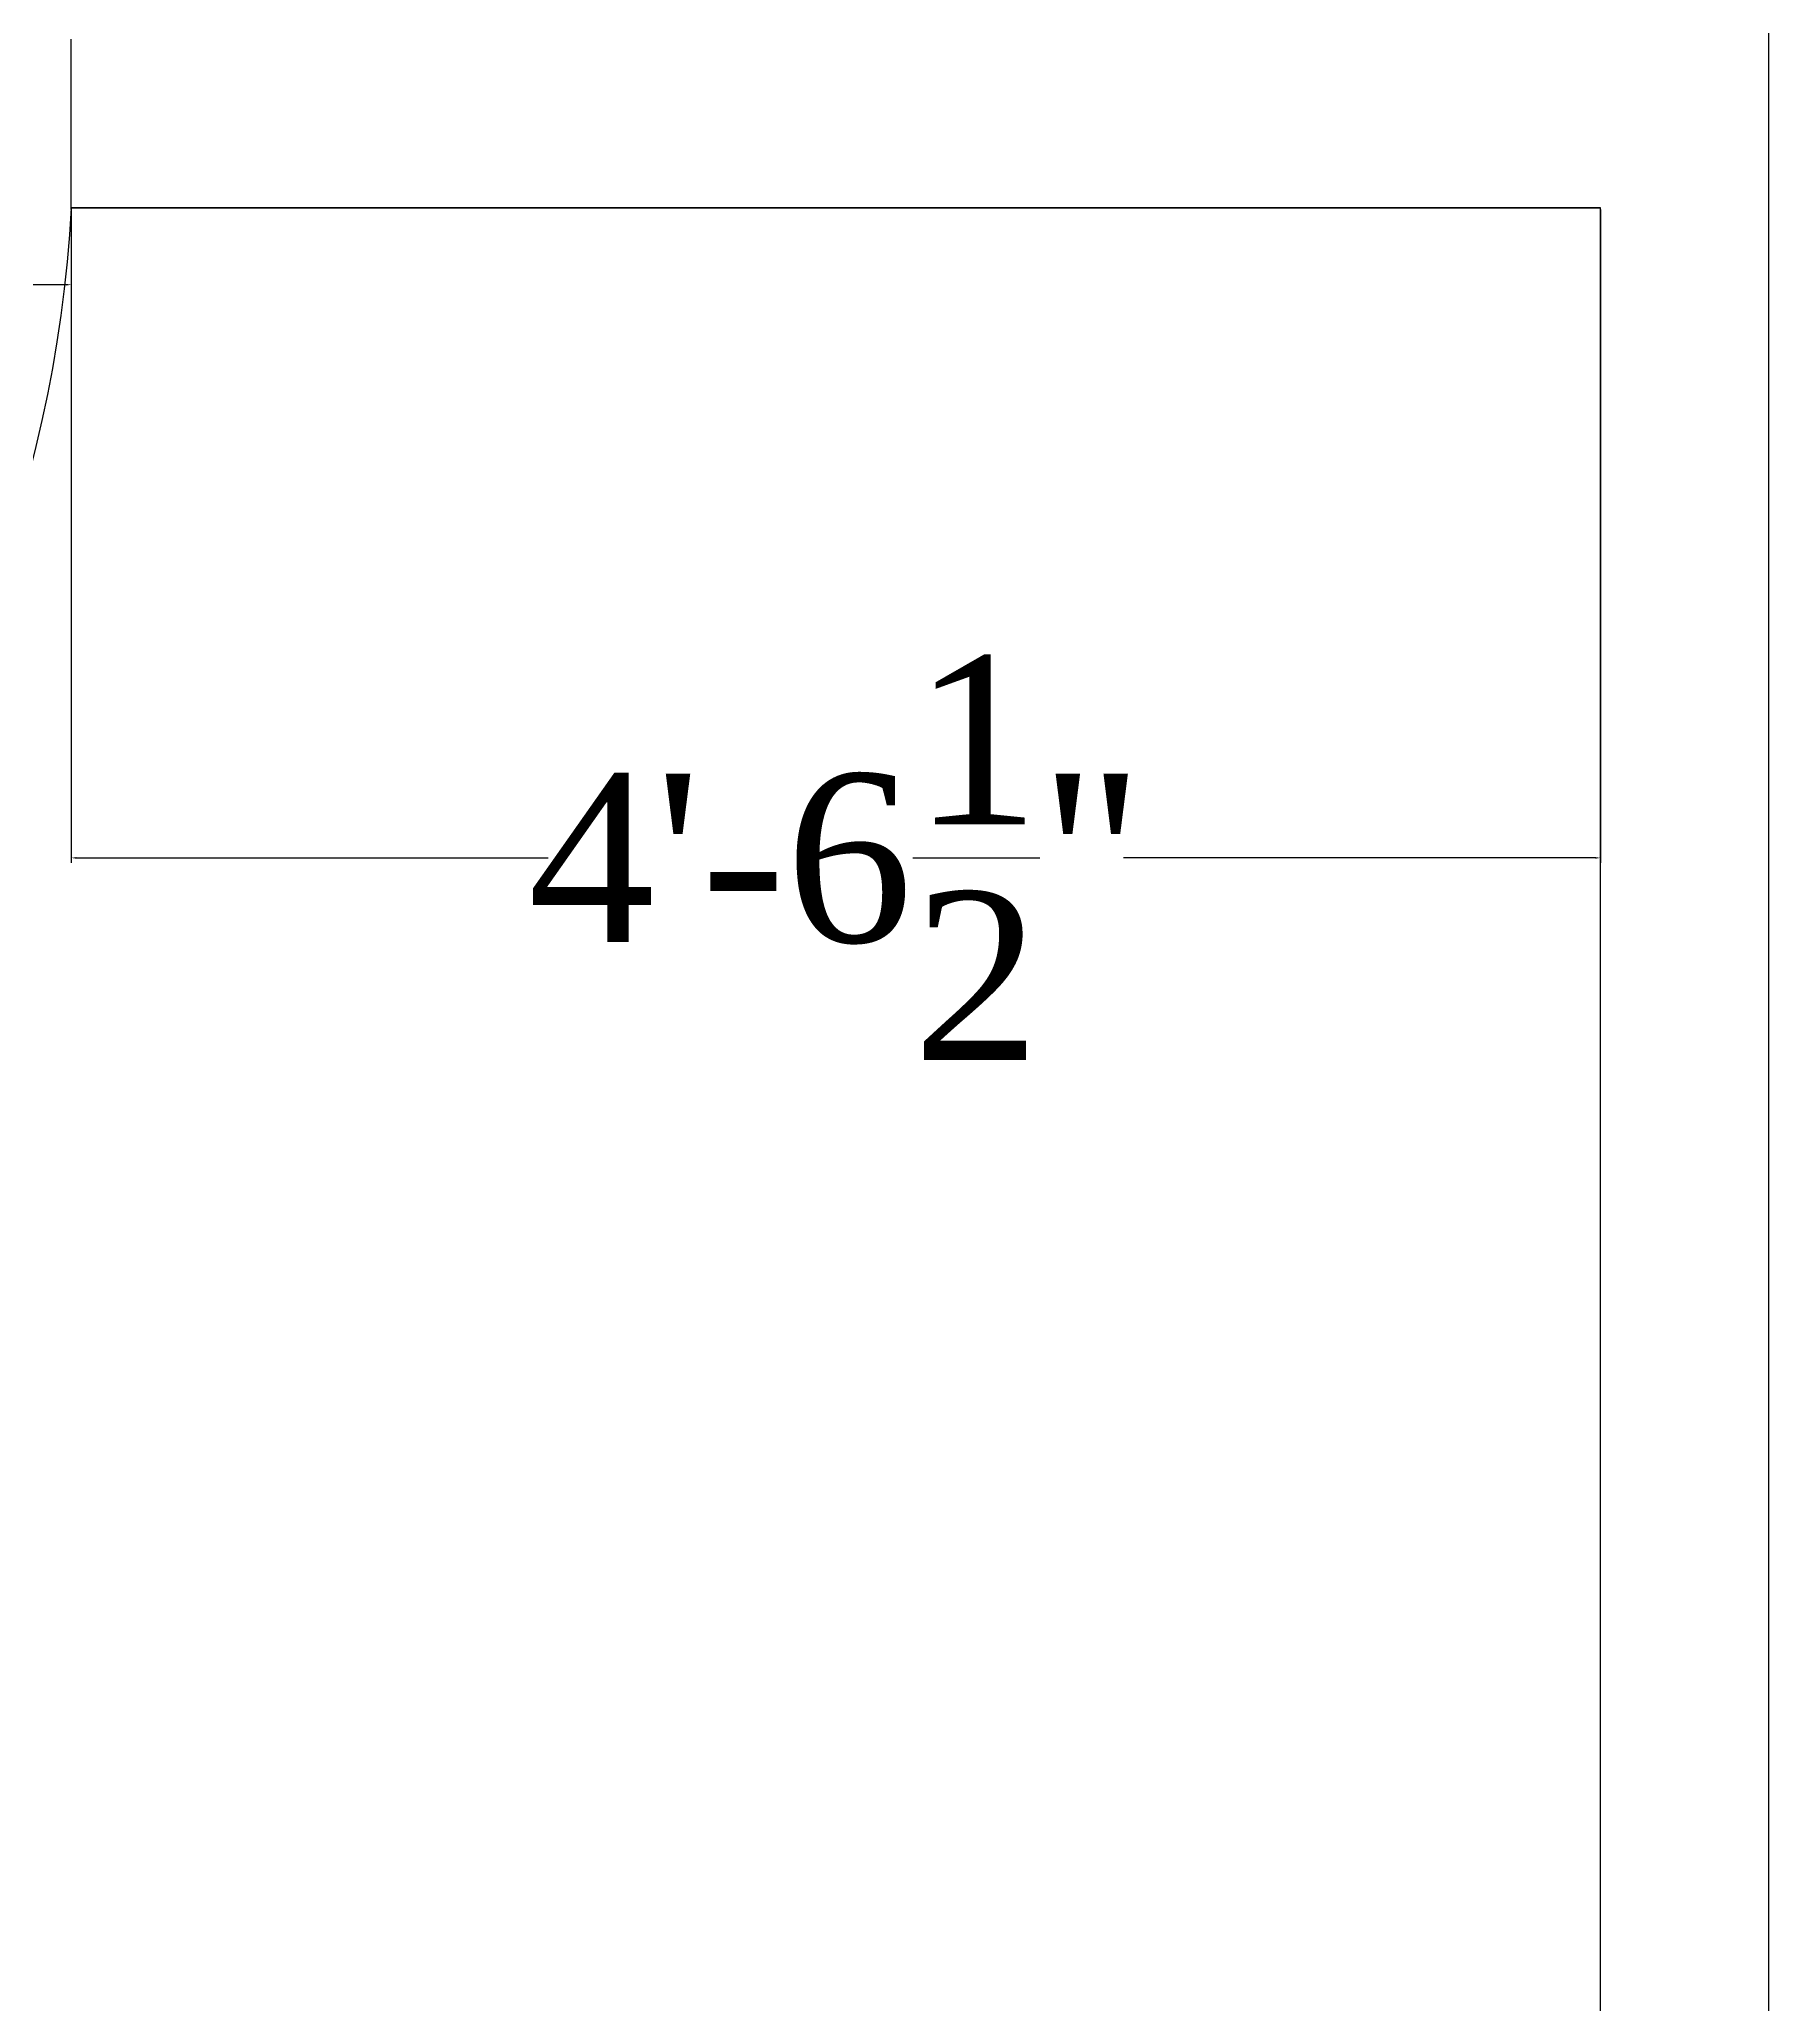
# Model space of a CAD drawing. Header units: inches. Extents: x -97 to 379, y 139 to 535.
# Drawn here: x 153.1 to 214.7, y 304 to 374 of the extents above; entities that cross this region are included whole.
import ezdxf

# ---------------------------------------------------------------- set-up
doc = ezdxf.new("R2010")
doc.units = ezdxf.units.IN
doc.header["$MEASUREMENT"] = 0
doc.layers.add('Dimension', color=14, linetype='Continuous')
doc.layers.add('Walls', color=30, linetype='Continuous')
doc.layers.add('Doors', color=7, linetype='Continuous', true_color=0x6011be)
doc.styles.add('Annotative', font='Times New Roman.ttf', dxfattribs={"height": 6})
doc.dimstyles.new('textstyle1', dxfattribs={"dimtxt": 0.18, "dimasz": 0.18, "dimexe": 0.18, "dimexo": 0.0625, "dimgap": 0.09, "dimtad": 0, "dimtih": 1, "dimtoh": 1, "dimdec": 4, "dimzin": 0, "dimdsep": 46, "dimlunit": 4, "dimtxsty": 'Annotative', "dimcen": 0.09, "dimadec": 0, "dimazin": 0, "dimtfac": 1, "dimtdec": 4, "dimtofl": 0, "dimtmove": 0, "dimatfit": 3, "dimfxl": 1, "dimtolj": 1, "dimtzin": 0, "dimarcsym": 0})

# ---------------------------------------------------------------- blocks, each defined once
blk = doc.blocks.new('*D19')
at = {"layer": 'Defpoints', "color": 0, "transparency": 16777216}
for p in [(154.222, 367.989), (208.722, 367.989), (208.722, 344.826)]:
    blk.add_point(p, dxfattribs=at)
at = {"layer": 'Dimension', "color": 0, "lineweight": -2, "transparency": 16777216}
for p, q in [((154.222, 367.926), (154.222, 344.646)), ((208.722, 367.926), (208.722, 344.646)), ((154.402, 344.826), (171.216, 344.826)), ((208.542, 344.826), (191.728, 344.826))]:
    blk.add_line(p, q, dxfattribs=at)
at = {"layer": 'Dimension', "color": 0, "transparency": 16777216}
for points in [[(154.402, 344.856), (154.402, 344.796), (154.222, 344.826)], [(208.542, 344.856), (208.542, 344.796), (208.722, 344.826)]]:
    blk.add_solid(points, dxfattribs=at)
at = {"layer": 'Dimension', "color": 0, "transparency": 16777216, "insert": (181.472, 344.826), "char_height": 6, "attachment_point": 5, "style": 'Annotative'}
blk.add_mtext('\\A1;4\'-6{\\H1.000000x;\\S1/2;}"', dxfattribs=at)
blk = doc.blocks.new('*D47')
at = {"layer": 'Defpoints', "color": 0, "transparency": 16777216}
for p in [(118.222, 367.926), (154.222, 367.926), (118.222, 365.246)]:
    blk.add_point(p, dxfattribs=at)
at = {"layer": 'Dimension', "color": 0, "lineweight": -2, "transparency": 16777216}
for p, q in [((118.222, 367.864), (118.222, 365.066)), ((154.222, 367.864), (154.222, 365.066)), ((118.402, 365.246), (133.493, 365.246)), ((154.042, 365.246), (138.951, 365.246))]:
    blk.add_line(p, q, dxfattribs=at)
at = {"layer": 'Dimension', "color": 0, "transparency": 16777216}
for points in [[(118.402, 365.276), (118.402, 365.216), (118.222, 365.246)], [(154.042, 365.276), (154.042, 365.216), (154.222, 365.246)]]:
    blk.add_solid(points, dxfattribs=at)
at = {"layer": 'Dimension', "color": 0, "transparency": 16777216, "insert": (136.222, 365.246), "char_height": 6, "attachment_point": 5, "style": 'Annotative'}
blk.add_mtext("\\A1;3'", dxfattribs=at)

msp = doc.modelspace()

# ---------------------------------------------------------------- linework, layer by layer
at = {"layer": 'Doors'}
msp.add_arc((107.3732, 370.5757), 46.927, 283.5925335, 356.8397366, dxfattribs=at)
at = {"layer": 'Walls'}
for p, q in [((214.72178, 223.98861), (214.72178, 417.80861)), ((154.22178, 367.92616), (154.22178, 373.98866)), ((208.72178, 367.98866), (154.22178, 367.98866)), ((154.22178, 367.98866), (208.72178, 367.98866)), ((208.72178, 223.98861), (208.72178, 367.98866))]:
    msp.add_line(p, q, dxfattribs=at)

# ---------------------------------------------------------------- dimensions: what is measured, and where the dimension line sits
at = {"layer": 'Dimension'}
for base, p1, p2, picture, middle in [((118.22178, 365.24555), (154.22178, 367.92616), (118.22178, 367.92616), '*D47', (136.22178, 365.24555)), ((208.72178, 344.8255), (154.22178, 367.98866), (208.72178, 367.98866), '*D19', (181.47178, 344.8255))]:
    dim = msp.add_linear_dim(base=base, p1=p1, p2=p2, dimstyle='textstyle1', dxfattribs=at)
    dim.commit()
    dim.dimension.update_dxf_attribs({"geometry": picture, "text_midpoint": middle})

doc.saveas('drawing.dxf')
